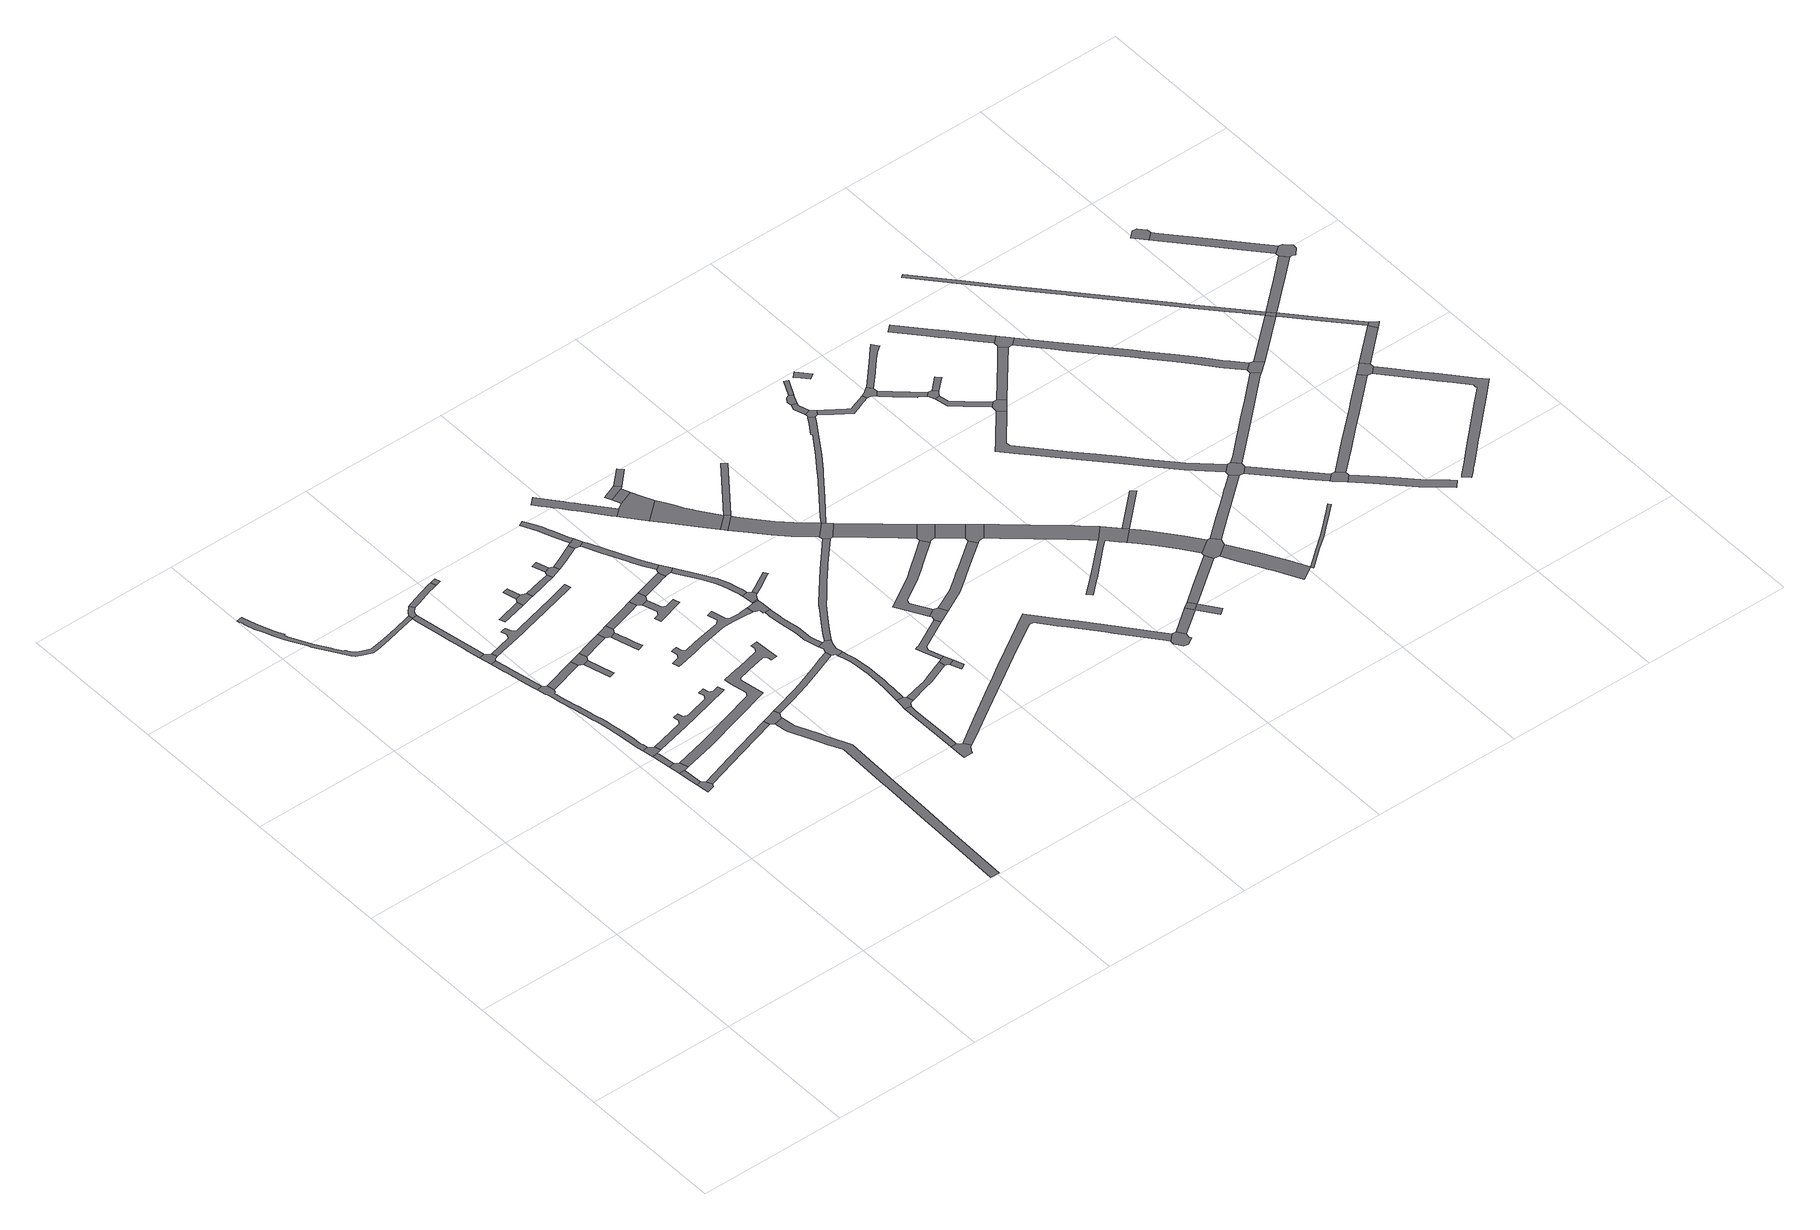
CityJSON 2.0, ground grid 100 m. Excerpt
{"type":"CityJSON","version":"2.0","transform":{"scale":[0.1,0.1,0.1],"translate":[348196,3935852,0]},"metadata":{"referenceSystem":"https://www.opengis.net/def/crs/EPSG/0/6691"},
"CityObjects":{
"road1":{"type":"Road","attributes":{"RoadStructureAttribute.sectionType":"1"},"geometry":[{"type":"MultiSurface","lod":"1","boundaries":[[[0,1,2,3,4,5,6,7,8,9,10,11,12,13,14,15,16,17,18,19,20,21,22,23,24,25,26,27,28,29,30,31,32,33,34,35,36,37,38,39,40,41,42,43,44,45,46,47,48,49,50,51,52,53,54,55,56]]]}]},
"road2":{"type":"Road","geometry":[{"type":"MultiSurface","lod":"1","boundaries":[[[57,58,59,60,61,62,63]]]}]},
"road3":{"type":"Road","attributes":{"RoadStructureAttribute.sectionType":"1"},"geometry":[{"type":"MultiSurface","lod":"1","boundaries":[[[64,65,60,59,66]]]}]},
"road4":{"type":"Road","attributes":{"RoadStructureAttribute.sectionType":"1"},"geometry":[{"type":"MultiSurface","lod":"1","boundaries":[[[67,68,69,70,71,72,73,74]]]}]},
"road5":{"type":"Road","geometry":[{"type":"MultiSurface","lod":"1","boundaries":[[[73,64,66,75,76,74]]]}]},
"road6":{"type":"Road","geometry":[{"type":"MultiSurface","lod":"1","boundaries":[[[77,78,71,70,79,80]]]}]},
"road7":{"type":"Road","attributes":{"RoadStructureAttribute.sectionType":"1"},"geometry":[{"type":"MultiSurface","lod":"1","boundaries":[[[81,82,83,84,85,86,87,88,89,78,77,90,91,92,93,94,95,96,97,98,99,100,101,102,103,104,105,106,107,108,109,110,111,112,113,114]]]}]},
"road8":{"type":"Road","attributes":{"RoadStructureAttribute.sectionType":"1"},"geometry":[{"type":"MultiSurface","lod":"1","boundaries":[[[110,115,116,117,118,119,120,121,122,123,111]]]}]},
"road9":{"type":"Road","geometry":[{"type":"MultiSurface","lod":"1","boundaries":[[[124,125,126,127,119,118,128,129]]]}]},
"road10":{"type":"Road","attributes":{"RoadStructureAttribute.sectionType":"1"},"geometry":[{"type":"MultiSurface","lod":"1","boundaries":[[[130,131,132,133,134,135,136,137,138,139,126,125,140,141,142,55]]]}]},
"road11":{"type":"Road","geometry":[{"type":"MultiSurface","lod":"1","boundaries":[[[55,142,143,144,145,146,147,148,149,150,151,152,56]]]}]},
"road12":{"type":"Road","geometry":[{"type":"MultiSurface","lod":"1","boundaries":[[[153,109,108,154]]]}]},
"road13":{"type":"Road","attributes":{"RoadStructureAttribute.sectionType":"1"},"geometry":[{"type":"MultiSurface","lod":"1","boundaries":[[[155,58,57,156,157,158]]]}]},
"road14":{"type":"Road","geometry":[{"type":"MultiSurface","lod":"1","boundaries":[[[159,160,161,162,163,164,165,166,167,168,169,170,171,172,173,174,175,176,80,79]]]}]},
"road15":{"type":"Road","attributes":{"RoadStructureAttribute.sectionType":"1"},"geometry":[{"type":"MultiSurface","lod":"1","boundaries":[[[177,178,179,180,181,182,149,148,183,184,185,186,187,188]]]}]},
"road16":{"type":"Road","geometry":[{"type":"MultiSurface","lod":"1","boundaries":[[[189,190,191,192,153,154]]]}]},
"road17":{"type":"Road","attributes":{"RoadStructureAttribute.sectionType":"1"},"geometry":[{"type":"MultiSurface","lod":"1","boundaries":[[[189,193,194,195,196,197,190]]]}]},
"road18":{"type":"Road","attributes":{"RoadStructureAttribute.sectionType":"1"},"geometry":[{"type":"MultiSurface","lod":"1","boundaries":[[[198,199,200,201,202,203,204,205,206,207,208,209,210,211,212,213,214,215,216,217,218,219,220,221,222,223,224]]]}]},
"road19":{"type":"Road","geometry":[{"type":"MultiSurface","lod":"1","boundaries":[[[225,226,177,188]]]}]},
"road20":{"type":"Road","attributes":{"RoadStructureAttribute.sectionType":"1"},"geometry":[{"type":"MultiSurface","lod":"1","boundaries":[[[227,228,229,230,231,232,233]]]}]},
"road21":{"type":"Road","attributes":{"RoadStructureAttribute.sectionType":"1"},"geometry":[{"type":"MultiSurface","lod":"1","boundaries":[[[234,235,236,237,238,239,240,241,242,243,244,245,246,247,248,249,250,251,252,253,254,255,256,257,124,129]]]}]},
"road22":{"type":"Road","attributes":{"RoadStructureAttribute.sectionType":"1"},"geometry":[{"type":"MultiSurface","lod":"1","boundaries":[[[191,258,259,260,261,262,263,192]]]}]},
"road23":{"type":"Road","attributes":{"RoadStructureAttribute.sectionType":"1"},"geometry":[{"type":"MultiSurface","lod":"1","boundaries":[[[264,265,266,267,268,269,270,271,272,273,274,275,276,277,278,279,280,281,282,283,284,285,286,287,76,75]]]}]},
"road24":{"type":"Road","geometry":[{"type":"MultiSurface","lod":"1","boundaries":[[[223,288,289,290,291,158,157,224]]]}]},
"road25":{"type":"Road","attributes":{"RoadStructureAttribute.sectionType":"1"},"geometry":[{"type":"MultiSurface","lod":"1","boundaries":[[[292,293,294,295,296]]]}]},
"road26":{"type":"Road","geometry":[{"type":"MultiSurface","lod":"1","boundaries":[[[297,298,299,300,301,302,296,295,227,233]]]}]},
"road27":{"type":"Road","geometry":[{"type":"MultiSurface","lod":"1","boundaries":[[[303,304,305,306,307,261,260]]]}]},
"road28":{"type":"Road","attributes":{"RoadStructureAttribute.sectionType":"1"},"geometry":[{"type":"MultiSurface","lod":"1","boundaries":[[[308,309,310,311,312,313,314,315,304,303]]]}]},
"road29":{"type":"Road","attributes":{"RoadStructureAttribute.sectionType":"1"},"geometry":[{"type":"MultiSurface","lod":"1","boundaries":[[[316,317,318,319,320,321,322,302,301]]]}]},
"road30":{"type":"Road","attributes":{"RoadStructureAttribute.sectionType":"1"},"geometry":[{"type":"MultiSurface","lod":"1","boundaries":[[[323,324,306,305,325,326]]]}]},
"road31":{"type":"Road","attributes":{"RoadStructureAttribute.sectionType":"1"},"geometry":[{"type":"MultiSurface","lod":"1","boundaries":[[[327,328,329,330]]]}]},
"road32":{"type":"Road","geometry":[{"type":"MultiSurface","lod":"1","boundaries":[[[320,319,331,332,327,330]]]}]},
"road33":{"type":"Road","attributes":{"RoadStructureAttribute.sectionType":"1"},"geometry":[{"type":"MultiSurface","lod":"1","boundaries":[[[333,334,335,336,337,338,339,340,341,342,343,344,345,346,347,290,289]]]}]},
"road34":{"type":"Road","geometry":[{"type":"MultiSurface","lod":"1","boundaries":[[[348,349,350,351,352,353,354,355,356,357,358,359,360,361,362,363,364,365,366,367,368,369,370,371,372,373,374,375,376,377]]]}]},
"road35":{"type":"Road","geometry":[{"type":"MultiSurface","lod":"1","boundaries":[[[378,379,380,381,323,326,382,383]]]}]},
"road36":{"type":"Road","geometry":[{"type":"MultiSurface","lod":"1","boundaries":[[[384,385,386,387,388,389,390,391,392,393,394]]]}]},
"road37":{"type":"Road","attributes":{"RoadStructureAttribute.sectionType":"1"},"geometry":[{"type":"MultiSurface","lod":"1","boundaries":[[[382,395,396,397,398,399,400,401,402,383]]]}]},
"road38":{"type":"Road","attributes":{"RoadStructureAttribute.sectionType":"1"},"geometry":[{"type":"MultiSurface","lod":"1","boundaries":[[[389,403,404,405,406,407,408,409,390]]]}]},
"road39":{"type":"Road","attributes":{"RoadStructureAttribute.sectionType":"1"},"geometry":[{"type":"MultiSurface","lod":"1","boundaries":[[[410,411,332,331,412,413,414,415]]]}]},
"road40":{"type":"Road","geometry":[{"type":"MultiSurface","lod":"1","boundaries":[[[416,417,418,419,420,421,407,406]]]}]},
"road41":{"type":"Road","attributes":{"RoadStructureAttribute.sectionType":"1"},"geometry":[{"type":"MultiSurface","lod":"1","boundaries":[[[422,423,379,378,424,425,426]]]}]},
"road42":{"type":"Road","attributes":{"RoadStructureAttribute.sectionType":"1"},"geometry":[{"type":"MultiSurface","lod":"1","boundaries":[[[427,428,429,430,431,432,433,434,435,436,437,438,439,440,441,442,443]]]}]},
"road43":{"type":"Road","geometry":[{"type":"MultiSurface","lod":"1","boundaries":[[[414,444,445,435,434,415]]]}]},
"road44":{"type":"Road","attributes":{"RoadStructureAttribute.sectionType":"1"},"geometry":[{"type":"MultiSurface","lod":"1","boundaries":[[[446,447,448,449,450,451,452,453,420,419,454,455,456,457,458,459,460,461,462,463,464,465,466,467]]]}]},
"road45":{"type":"Road","attributes":{"RoadStructureAttribute.sectionType":"1"},"geometry":[{"type":"MultiSurface","lod":"1","boundaries":[[[468,469,470,471,472,445,444,473,474,475,476,477,478]]]}]},
"road46":{"type":"Road","geometry":[{"type":"MultiSurface","lod":"1","boundaries":[[[466,479,480,481,482,483,484,485,486,487,488,340,339,489,467]]]}]},
"road47":{"type":"Road","geometry":[{"type":"MultiSurface","lod":"1","boundaries":[[[468,478,422,426,490,491,492,493]]]}]},
"road48":{"type":"Road","attributes":{"RoadStructureAttribute.sectionType":"1"},"geometry":[{"type":"MultiSurface","lod":"1","boundaries":[[[494,495,496,497,498,499,500,487,486,501,502,503,504,505,506,507,508,509]]]}]},
"road49":{"type":"Road","geometry":[{"type":"MultiSurface","lod":"1","boundaries":[[[377,376,510,511,509,508,512,513,514]]]}]},
"road50":{"type":"Road","attributes":{"RoadStructureAttribute.sectionType":"1"},"geometry":[{"type":"MultiSurface","lod":"1","boundaries":[[[515,516,517,518,519,418,417,520,521,522]]]}]},
"road51":{"type":"Road","attributes":{"RoadStructureAttribute.sectionType":"1"},"geometry":[{"type":"MultiSurface","lod":"1","boundaries":[[[492,523,524,525,526,527,528,529,530,531,532,533,534,535,536,537,538,539,540,541,542,543,544,545,546,547,548,493]]]}]},
"road52":{"type":"Road","attributes":{"RoadStructureAttribute.sectionType":"1"},"geometry":[{"type":"MultiSurface","lod":"1","boundaries":[[[513,549,550,514]]]}]},
"road53":{"type":"Road","geometry":[{"type":"MultiSurface","lod":"1","boundaries":[[[551,552,553,537,536,554,550,549]]]}]},
"road54":{"type":"Road","attributes":{"RoadStructureAttribute.sectionType":"1"},"geometry":[{"type":"MultiSurface","lod":"1","boundaries":[[[555,556,557,558,559,560,561,562,563,564,565,566,567,568,569,570,571,572,573]]]}]},
"road55":{"type":"Road","attributes":{"RoadStructureAttribute.sectionType":"1"},"geometry":[{"type":"MultiSurface","lod":"1","boundaries":[[[574,575,576,577,578,579,580,553,552]]]}]},
"road56":{"type":"Road","geometry":[{"type":"MultiSurface","lod":"1","boundaries":[[[581,582,583,584,585,586,515,522]]]}]},
"road57":{"type":"Road","attributes":{"RoadStructureAttribute.sectionType":"1"},"geometry":[{"type":"MultiSurface","lod":"1","boundaries":[[[587,588,589,590,583,582]]]}]},
"road58":{"type":"Road","geometry":[{"type":"MultiSurface","lod":"1","boundaries":[[[591,592,593,594,595,596,555,573]]]}]},
"road59":{"type":"Road","attributes":{"RoadStructureAttribute.sectionType":"1"},"geometry":[{"type":"MultiSurface","lod":"1","boundaries":[[[597,598,599,600,601,586,585,602,603,604,605]]]}]},
"road60":{"type":"Road","attributes":{"function":"3","RoadStructureAttribute.sectionType":"1"},"geometry":[{"type":"MultiSurface","lod":"1","boundaries":[[[606,607,596,595,608,609]]]}]},
"road61":{"type":"Road","attributes":{"RoadStructureAttribute.sectionType":"1"},"geometry":[{"type":"MultiSurface","lod":"1","boundaries":[[[610,611,612,613,614,615,616,617,618,619,620,485,484,621,622,623,624,625,626,627,628,629,630,631,632,633]]]}]},
"road62":{"type":"Road","geometry":[{"type":"MultiSurface","lod":"1","boundaries":[[[634,635,636,606,609]]]}]},
"road63":{"type":"Road","attributes":{"function":"3","RoadStructureAttribute.sectionType":"1"},"geometry":[{"type":"MultiSurface","lod":"1","boundaries":[[[592,637,638,639,640,641,642,643,644,645,646,593]]]}]},
"road64":{"type":"Road","attributes":{"RoadStructureAttribute.sectionType":"1"},"geometry":[{"type":"MultiSurface","lod":"1","boundaries":[[[647,648,635,634]]]}]},
"road65":{"type":"Road","geometry":[{"type":"MultiSurface","lod":"1","boundaries":[[[640,639,649,650,651,652]]]}]},
"road66":{"type":"Road","attributes":{"RoadStructureAttribute.sectionType":"1"},"geometry":[{"type":"MultiSurface","lod":"1","boundaries":[[[653,654,655,656,657,658,659,660,661,662,663,664,665,666,667,668,669,670,671,672,673,674,675,676,677,387,386]]]}]},
"road67":{"type":"Road","geometry":[{"type":"MultiSurface","lod":"1","boundaries":[[[678,679,680,681,682,683,597,605]]]}]},
"road68":{"type":"Road","attributes":{"function":"3","RoadStructureAttribute.sectionType":"1"},"geometry":[{"type":"MultiSurface","lod":"1","boundaries":[[[684,685,686,687,688,689,651,650,690,691,692,693,694,695]]]}]},
"road69":{"type":"Road","attributes":{"RoadStructureAttribute.sectionType":"1"},"geometry":[{"type":"MultiSurface","lod":"1","boundaries":[[[681,696,697,698,699,700,701,702,703,704,705,706,707,708,682]]]}]},
"road70":{"type":"Road","attributes":{"RoadStructureAttribute.sectionType":"1"},"geometry":[{"type":"MultiSurface","lod":"1","boundaries":[[[652,709,710,640]]]}]},
"road71":{"type":"Road","geometry":[{"type":"MultiSurface","lod":"1","boundaries":[[[711,712,713,714,695,694,610,633]]]}]},
"road72":{"type":"Road","attributes":{"RoadStructureAttribute.sectionType":"1"},"geometry":[{"type":"MultiSurface","lod":"1","boundaries":[[[715,716,717,718,680,679,719,720,721,722,723,724]]]}]},
"road73":{"type":"Road","attributes":{"function":"3","RoadStructureAttribute.sectionType":"1"},"geometry":[{"type":"MultiSurface","lod":"1","boundaries":[[[711,725,726,727,728,729,730,731,732,712]]]}]},
"road74":{"type":"Road","geometry":[{"type":"MultiSurface","lod":"1","boundaries":[[[733,734,729,728,703,702,735,736]]]}]},
"road75":{"type":"Road","geometry":[{"type":"MultiSurface","lod":"1","boundaries":[[[737,738,739,740,741,664,663,742,743]]]}]},
"road76":{"type":"Road","attributes":{"function":"3","RoadStructureAttribute.sectionType":"1"},"geometry":[{"type":"MultiSurface","lod":"1","boundaries":[[[744,745,746,747,748,733,736]]]}]},
"road77":{"type":"Road","attributes":{"RoadStructureAttribute.sectionType":"1"},"geometry":[{"type":"MultiSurface","lod":"1","boundaries":[[[749,750,751,752,753,754,755,756,757,758,759,760,761,695,714,762,763,764,765,766,767,768,769]]]}]},
"road78":{"type":"Road","geometry":[{"type":"MultiSurface","lod":"1","boundaries":[[[723,770,771,772,773,747,746,724]]]}]},
"road79":{"type":"Road","attributes":{"RoadStructureAttribute.sectionType":"1"},"geometry":[{"type":"MultiSurface","lod":"1","boundaries":[[[774,775,776,741,740,777,774,778,779,780,781]]]}]},
"road80":{"type":"Road","geometry":[{"type":"MultiSurface","lod":"1","boundaries":[[[775,774,781,782]]]}]},
"road81":{"type":"Road","attributes":{"function":"3","RoadStructureAttribute.sectionType":"1"},"geometry":[{"type":"MultiSurface","lod":"1","boundaries":[[[783,784,785,786,787,788,789,790,772,771,791,792,793,794,795,796,797,798,799,800,801]]]}]},
"road82":{"type":"Road","geometry":[{"type":"MultiSurface","lod":"1","boundaries":[[[800,802,803,804,805,806,807,808,809,810,811,812,813,814,815,816,817,801]]]}]},
"road83":{"type":"Road","attributes":{"RoadStructureAttribute.sectionType":"1"},"geometry":[{"type":"MultiSurface","lod":"1","boundaries":[[[818,819,820,821,822,823,824,825,826]]]}]},
"road84":{"type":"Road","geometry":[{"type":"MultiSurface","lod":"1","boundaries":[[[827,824,823,828,749,769,829]]]}]},
"road85":{"type":"Road","geometry":[{"type":"MultiSurface","lod":"1","boundaries":[[[830,831,818,826,832,833,834,835,836]]]}]},
"road86":{"type":"Road","attributes":{"RoadStructureAttribute.sectionType":"1"},"geometry":[{"type":"MultiSurface","lod":"1","boundaries":[[[781,837,838,839,840,841,782]]]}]},
"road87":{"type":"Road","attributes":{"RoadStructureAttribute.sectionType":"1"},"geometry":[{"type":"MultiSurface","lod":"1","boundaries":[[[834,842,843,844,835]]]}]},
"road88":{"type":"Road","attributes":{"RoadStructureAttribute.sectionType":"1"},"geometry":[{"type":"MultiSurface","lod":"1","boundaries":[[[845,846,847,848,849,850,851,852,853,854,855,856,827,829]]]}]},
"road89":{"type":"Road","attributes":{"RoadStructureAttribute.sectionType":"1"},"geometry":[{"type":"MultiSurface","lod":"1","boundaries":[[[857,858,859,860,861,862]]]}]},
"road90":{"type":"Road","attributes":{"function":"3","RoadStructureAttribute.sectionType":"1"},"geometry":[{"type":"MultiSurface","lod":"1","boundaries":[[[814,863,864,865,866,867,868,869,870,871,872,815]]]}]},
"road91":{"type":"Road","geometry":[{"type":"MultiSurface","lod":"1","boundaries":[[[873,874,875,876,877,878,879,852,851,880,881,882,883]]]}]},
"road92":{"type":"Road","geometry":[{"type":"MultiSurface","lod":"1","boundaries":[[[884,868,867,839,838,885,886,887,888]]]}]},
"road93":{"type":"Road","geometry":[{"type":"MultiSurface","lod":"1","boundaries":[[[889,890,816,815]]]}]},
"road94":{"type":"Road","attributes":{"function":"3","RoadStructureAttribute.sectionType":"1"},"geometry":[{"type":"MultiSurface","lod":"1","boundaries":[[[885,891,892,893,894,895,896,897,898,899,900,901,886]]]}]},
"road95":{"type":"Road","attributes":{"RoadStructureAttribute.sectionType":"1"},"geometry":[{"type":"MultiSurface","lod":"1","boundaries":[[[882,902,903,904,905,906,907,908,909,883]]]}]},
"road96":{"type":"Road","geometry":[{"type":"MultiSurface","lod":"1","boundaries":[[[910,911,912,913,908,907,914,915]]]}]},
"road97":{"type":"Road","attributes":{"RoadStructureAttribute.sectionType":"1"},"geometry":[{"type":"MultiSurface","lod":"1","boundaries":[[[916,917,918,919,920,921,922,923,924,925,926,927,928,929,930,931,874,873]]]}]},
"road98":{"type":"Road","attributes":{"RoadStructureAttribute.sectionType":"1"},"geometry":[{"type":"MultiSurface","lod":"1","boundaries":[[[932,933,934,935,936,937,938,910,915]]]}]},
"road99":{"type":"Road","attributes":{"RoadStructureAttribute.sectionType":"1"},"geometry":[{"type":"MultiSurface","lod":"1","boundaries":[[[939,940,913,912]]]}]},
"road100":{"type":"Road","attributes":{"RoadStructureAttribute.sectionType":"1"},"geometry":[{"type":"MultiSurface","lod":"1","boundaries":[[[941,942,943,944,945,946,947,948,884,888]]]}]},
"road101":{"type":"Road","geometry":[{"type":"MultiSurface","lod":"1","boundaries":[[[936,935,949,950,951,952]]]}]},
"road102":{"type":"Road","attributes":{"RoadStructureAttribute.sectionType":"1"},"geometry":[{"type":"MultiSurface","lod":"1","boundaries":[[[953,954,955,956,957,958,959,960,961,962,963,964,950,949,965,966,967,968,969,970,971,972,973,974,975,976]]]}]},
"road103":{"type":"Road","attributes":{"RoadStructureAttribute.sectionType":"1"},"geometry":[{"type":"MultiSurface","lod":"1","boundaries":[[[977,978,979,980,981,982,983,984,985,986,897,987]]]}]},
"road104":{"type":"Road","attributes":{"RoadStructureAttribute.sectionType":"1"},"geometry":[{"type":"MultiSurface","lod":"1","boundaries":[[[951,988,989,990,991,992,952]]]}]},
"road105":{"type":"Road","geometry":[{"type":"MultiSurface","lod":"1","boundaries":[[[993,953,976,944,943,994,995,996]]]}]},
"road106":{"type":"Road","attributes":{"RoadStructureAttribute.sectionType":"1"},"geometry":[{"type":"MultiSurface","lod":"1","boundaries":[[[997,998,999,1000,1001,1002,1003,1004,1005,1006,1007,1008]]]}]},
"road107":{"type":"Road","attributes":{"RoadStructureAttribute.sectionType":"1"},"geometry":[{"type":"MultiSurface","lod":"1","boundaries":[[[1009,1010,1011,995,994,1012,1013,1014,1015,1016]]]}]},
"road108":{"type":"Road","geometry":[{"type":"MultiSurface","lod":"1","boundaries":[[[1017,1018,990,989,1019,1020,1021,1022,997,1008]]]}]},
"road109":{"type":"Road","geometry":[{"type":"MultiSurface","lod":"1","boundaries":[[[1023,1016,1015,1024,1025,1026,1027,1028,1029,1030]]]}]},
"road110":{"type":"Road","attributes":{"RoadStructureAttribute.sectionType":"1"},"geometry":[{"type":"MultiSurface","lod":"1","boundaries":[[[1031,1032,1033,1034,1035,1036,1037,1038,1039,1040,1041,1042,1043,993,996]]]}]},
"road111":{"type":"Road","attributes":{"RoadStructureAttribute.sectionType":"1"},"geometry":[{"type":"MultiSurface","lod":"1","boundaries":[[[1044,1045,1046,1047,1048,1028,1027,1049,1050,1051,1052,1053,1054,1055]]]}]},
"road112":{"type":"Road","attributes":{"RoadStructureAttribute.sectionType":"1"},"geometry":[{"type":"MultiSurface","lod":"1","boundaries":[[[1056,1057,1058,1059,1060,1061,1062,1063,1064,1065,1066,1067,1068,1020,1019,1069,1070,1071,1072,1073,1074,1075,1076,1077,1078]]]}]},
"road113":{"type":"Road","attributes":{"RoadStructureAttribute.sectionType":"1"},"geometry":[{"type":"MultiSurface","lod":"1","boundaries":[[[1079,1080,1081,1082,1083,1023,1030,1084,1085,1086,1087,1088,1089]]]}]},
"road114":{"type":"Road","attributes":{"RoadStructureAttribute.sectionType":"1"},"geometry":[{"type":"MultiSurface","lod":"1","boundaries":[[[1090,1091,1092,1093,1094,1095,1096,1097,1098,1099,1100,1101,1102,1103,1104,1105,1106,1107,1108,1109,1110,1111]]]}]},
"road115":{"type":"Road","geometry":[{"type":"MultiSurface","lod":"1","boundaries":[[[1035,1112,1113,1056,1078,1036]]]}]},
"road116":{"type":"Road","attributes":{"RoadStructureAttribute.sectionType":"1"},"geometry":[{"type":"MultiSurface","lod":"1","boundaries":[[[1111,1114,1115,1113,1112,1116,1117,1118]]]}]},
"road117":{"type":"Road","geometry":[{"type":"MultiSurface","lod":"1","boundaries":[[[1119,1089,1088,1120,1121,1122,1123]]]}]},
"road118":{"type":"Road","attributes":{"RoadStructureAttribute.sectionType":"1"},"geometry":[{"type":"MultiSurface","lod":"1","boundaries":[[[1124,1125,1126,1127,1128,1129,1130,1131,1132,1133,1134,1135,1136,1137,1138,1139,1140,1121,1120,1141,1142,1143,1144,1145,1146,1147,1148,1149,1150,1151,1152,1153,1154,1155,1156]]]}]},
"road119":{"type":"Road","geometry":[{"type":"MultiSurface","lod":"1","boundaries":[[[1118,1157,1090,1111]]]}]},
"road120":{"type":"Road","attributes":{"RoadStructureAttribute.sectionType":"1"},"geometry":[{"type":"MultiSurface","lod":"1","boundaries":[[[1122,1158,1159,1160,1161,1123]]]}]},
"road121":{"type":"Road","attributes":{"RoadStructureAttribute.sectionType":"1"},"geometry":[{"type":"MultiSurface","lod":"1","boundaries":[[[1162,1163,1160,1164,1165,1166,1157,1118]]]}]},
"road122":{"type":"Road","geometry":[{"type":"MultiSurface","lod":"1","boundaries":[[[1167,1168,1169,1170,1171,1172]]]}]},
"road123":{"type":"Road","attributes":{"RoadStructureAttribute.sectionType":"1"},"geometry":[{"type":"MultiSurface","lod":"1","boundaries":[[[1173,1174,1175,1176,1177,1090,1157,1178,1179,1180,1181,1182,1183,1184]]]}]},
"road124":{"type":"Road","geometry":[{"type":"MultiSurface","lod":"1","boundaries":[[[1164,1160,1159,1185,1186,1187,1188]]]}]},
"road125":{"type":"Road","attributes":{"RoadStructureAttribute.sectionType":"1"},"geometry":[{"type":"MultiSurface","lod":"1","boundaries":[[[1189,1190,1191,1192,1193,1194,1167,1172]]]}]},
"road126":{"type":"Road","geometry":[{"type":"MultiSurface","lod":"1","boundaries":[[[1195,1196,1197,1192,1191,1184,1183,1198,1199]]]}]}
},
"vertices":[
[787,3819,0],[643,3783,0],[640,3782,0],[618,3778,0],[617,3777,0],[527,3759,0],[468,3748,0],[446,3743,0],[380,3769,0],[345,3795,0],[328,3819,0],[324,3825,0],[319,3830,0],[314,3828,0],[313,3830,0],[312,3830,0],[304,3841,0],[280,3880,0],[270,3896,0],[218,3981,0],[141,4127,0],[136,4137,0],[133,4143,0],[132,4146,0],[142,4149,0],[119,4199,0],[112,4216,0],[75,4308,0],[58,4360,0],[44,4419,0],[4,4413,0],[9,4394,0],[12,4383,0],[19,4349,0],[37,4294,0],[62,4240,0],[83,4183,0],[114,4116,0],[132,4085,0],[178,4000,0],[194,3967,0],[247,3886,0],[282,3826,0],[320,3770,0],[338,3752,0],[365,3738,0],[433,3712,0],[439,3709,0],[444,3709,0],[469,3714,0],[534,3727,0],[581,3739,0],[703,3769,0],[786,3789,0],[788,3790,0],[789,3790,0],[788,3820,0],
[1230,1626,0],[1211,1664,0],[1185,1681,0],[1154,1677,0],[1157,1653,0],[1166,1592,0],[1215,1604,0],
[1140,1814,0],[1143,1762,0],[1177,1814,0],
[1163,1920,0],[1152,1998,0],[1150,2015,0],[1148,2026,0],[1110,2019,0],[1112,2011,0],[1129,1894,0],[1165,1899,0],
[1211,1823,0],[1196,1881,0],
[1136,2098,0],[1097,2091,0],[1181,2034,0],[1170,2078,0],
[994,2705,0],[1015,2618,0],[1044,2470,0],[1047,2454,0],[1055,2420,0],[1063,2365,0],[1071,2312,0],[1083,2209,0],[1090,2132,0],[1129,2136,0],[1126,2147,0],[1122,2221,0],[1121,2227,0],[1120,2233,0],[1110,2304,0],[1101,2370,0],[1093,2423,0],[1088,2447,0],[1078,2484,0],[1072,2513,0],[1069,2528,0],[1049,2622,0],[1049,2623,0],[1029,2713,0],[1018,2775,0],[1014,2790,0],[1023,2791,0],[1032,2812,0],[1022,2863,0],[996,2878,0],[959,2870,0],[972,2813,0],[975,2802,0],[981,2782,0],
[990,2910,0],[951,3107,0],[944,3143,0],[930,3212,0],[893,3204,0],[910,3115,0],[915,3093,0],[937,2979,0],[951,2904,0],
[950,3273,0],[913,3296,0],[876,3289,0],[882,3257,0],[938,3229,0],[960,3234,0],
[791,3773,0],[793,3763,0],[810,3653,0],[820,3609,0],[824,3583,0],[831,3535,0],[843,3466,0],[852,3416,0],[859,3372,0],[874,3298,0],[905,3354,0],[866,3565,0],[823,3793,0],
[823,3794,0],[825,3808,0],[825,3811,0],[828,3817,0],[838,3834,0],[862,3851,0],[838,3881,0],[799,3840,0],[792,3827,0],[789,3822,0],
[1255,2933,0],[1270,2883,0],
[1437,1734,0],[1525,1718,0],[1798,1805,0],[1786,1844,0],
[1364,2081,0],[1416,2094,0],[1517,2121,0],[1781,2191,0],[1769,2234,0],[1730,2225,0],[1703,2238,0],[1695,2275,0],[1655,2267,0],[1664,2230,0],[1650,2203,0],[1505,2164,0],[1484,2159,0],[1457,2172,0],[1449,2207,0],[1410,2198,0],[1418,2163,0],[1403,2137,0],
[1061,3954,0],[1043,3949,0],[972,3929,0],[962,3925,0],[910,3907,0],[865,3891,0],[898,3863,0],[973,3890,0],[1010,3901,0],[1041,3909,0],[1060,3915,0],[1071,3918,0],
[1297,2869,0],[1337,2881,0],[1352,2907,0],[1337,2958,0],
[1317,2799,0],[1347,2691,0],[1388,2704,0],[1385,2712,0],[1357,2811,0],
[1836,1714,0],[1840,1693,0],[1900,1559,0],[1932,1492,0],[1944,1467,0],[1990,1370,0],[1985,1187,0],[1980,1001,0],[1980,994,0],[1971,658,0],[1970,619,0],[1967,485,0],[1954,8,0],[2014,6,0],[2021,245,0],[2028,494,0],[2034,697,0],[2043,1020,0],[2053,1369,0],[2053,1376,0],[1989,1517,0],[1968,1565,0],[1956,1590,0],[1946,1612,0],[1901,1708,0],[1887,1798,0],[1824,1788,0],
[1110,3929,0],[1099,3965,0],
[1337,3511,0],[1179,3471,0],[1167,3468,0],[1178,3429,0],[1212,3438,0],[1291,3458,0],[1347,3473,0],
[1200,3295,0],[1248,3307,0],[1324,3327,0],[1421,3352,0],[1440,3357,0],[1509,3376,0],[1653,3416,0],[1642,3455,0],[1517,3420,0],[1482,3410,0],[1430,3396,0],[1410,3390,0],[1312,3365,0],[1291,3360,0],[1238,3346,0],[1183,3332,0],[1158,3353,0],[1157,3353,0],[1157,3355,0],[1146,3389,0],[1134,3386,0],[1108,3378,0],[1119,3342,0],[1111,3314,0],
[1365,2911,0],[1460,2940,0],[1536,2963,0],[1521,3013,0],[1428,2985,0],[1409,2979,0],
[1425,1878,0],[1938,2033,0],[1907,2196,0],[1919,2212,0],[1983,2227,0],[2003,2232,0],[2123,2261,0],[2135,2252,0],[2147,2243,0],[2149,2215,0],[2194,2219,0],[2182,2384,0],[2180,2384,0],[2137,2380,0],[2139,2349,0],[2124,2323,0],[1973,2286,0],[1944,2280,0],[1836,2254,0],[1844,2208,0],[1865,2097,0],[1852,2070,0],[1408,1936,0],[1406,1935,0],
[1885,1811,0],[1901,1837,0],[1889,1876,0],[1838,1860,0],
[1367,3637,0],[1339,3630,0],[1329,3627,0],[1353,3539,0],[1392,3550,0],
[1363,3477,0],[1383,3482,0],[1395,3486,0],[1424,3493,0],[1437,3496,0],[1427,3535,0],
[1566,2947,0],[1603,2962,0],[1615,2987,0],[1600,3037,0],[1560,3024,0],
[1567,2943,0],[1586,2879,0],[1619,2765,0],[1659,2777,0],[1643,2831,0],[1625,2891,0],[1614,2927,0],[1609,2943,0],
[1537,3522,0],[1566,3529,0],[1624,3544,0],[1628,3545,0],[1615,3583,0],[1612,3582,0],[1545,3565,0],
[1833,3107,0],[1762,3085,0],[1793,3040,0],[1848,3057,0],
[1661,3621,0],[1633,3702,0],[1595,3689,0],[1624,3608,0],
[1702,3571,0],[1688,3609,0],
[1983,1863,0],[2027,1876,0],[2037,1879,0],[2087,1895,0],[2159,1917,0],[2301,1973,0],[2439,2026,0],[2430,2067,0],[2368,2043,0],[2300,2016,0],[2143,1955,0],[2086,1938,0],[2038,1923,0],[1985,1906,0],[1894,1878,0],
[2266,2634,0],[2259,2633,0],[2189,2637,0],[2168,2658,0],[2147,2745,0],[2108,2735,0],[2124,2670,0],[2102,2649,0],[1969,2622,0],[1911,2608,0],[1830,2589,0],[1804,2603,0],[1796,2642,0],[1776,2638,0],[1756,2633,0],[1765,2595,0],[1752,2568,0],[1736,2564,0],[1696,2553,0],[1708,2508,0],[1767,2522,0],[1832,2537,0],[1839,2538,0],[1923,2559,0],[1980,2573,0],[2112,2600,0],[2189,2602,0],[2253,2598,0],[2328,2593,0],[2322,2641,0],
[1934,3083,0],[1919,3133,0],[1896,3126,0],[1871,3118,0],[1876,3042,0],[1919,3055,0],
[2545,901,0],[2564,926,0],[2577,935,0],[2549,978,0],[2516,998,0],[2515,999,0],[2478,999,0],[2478,974,0],[2478,942,0],[2478,882,0],[2538,882,0],
[1907,2946,0],[1893,2919,0],[1858,2909,0],[1871,2866,0],[2053,2920,0],[2041,2963,0],[1977,2944,0],[1950,2958,0],
[2516,1014,0],[2516,1072,0],[2515,1364,0],[2517,1406,0],[2476,1414,0],[2476,1364,0],[2477,1071,0],
[1763,3643,0],[1689,3609,0],[1704,3572,0],[1775,3601,0],[1881,3653,0],[1863,3692,0],
[2536,1430,0],[2557,1436,0],[2545,1478,0],[2529,1491,0],[2485,1496,0],[2481,1461,0],
[2116,3192,0],[1960,3145,0],[2063,3122,0],[2104,3134,0],[2131,3142,0],
[1760,4002,0],[1808,3900,0],[1815,3883,0],[1848,3806,0],[1860,3773,0],[1877,3731,0],[1882,3722,0],[1890,3705,0],[1925,3722,0],[1914,3746,0],[1896,3790,0],[1876,3845,0],[1861,3881,0],[1856,3895,0],[1849,3910,0],[1832,3947,0],[1794,4019,0],
[1914,3648,0],[1951,3666,0],
[2478,1958,0],[2488,1917,0],[2495,1857,0],[2502,1785,0],[2503,1771,0],[2502,1703,0],[2502,1676,0],[2497,1611,0],[2536,1595,0],[2535,1607,0],[2537,1637,0],[2539,1675,0],[2539,1757,0],[2539,1787,0],[2537,1812,0],[2527,1921,0],[2524,1935,0],[2518,1962,0],[2517,1963,0],[2515,1974,0],[2507,2007,0],[2465,1998,0],
[2163,3240,0],[2121,3312,0],[2092,3368,0],[2046,3466,0],[1963,3641,0],[1919,3639,0],[1975,3520,0],[2041,3381,0],[2054,3350,0],[2084,3293,0],[2128,3220,0],
[2505,2019,0],[2496,2054,0],[2505,2095,0],[2515,2115,0],[2517,2118,0],[2521,2125,0],[2485,2143,0],[2468,2138,0],[2430,2127,0],[2439,2096,0],[2465,2015,0],
[2140,3145,0],[2168,3146,0],[2172,3147,0],[2206,3168,0],
[2375,2539,0],[2376,2519,0],[2377,2503,0],[2381,2444,0],[2400,2300,0],[2403,2216,0],[2408,2201,0],[2444,2221,0],[2440,2327,0],[2423,2443,0],[2419,2480,0],[2417,2500,0],[2417,2506,0],[2415,2541,0],[2415,2546,0],[2375,2544,0],
[2364,2576,0],[2365,2548,0],[2412,2625,0],[2411,2649,0],[2375,2648,0],
[2877,1590,0],[2750,1539,0],[2726,1529,0],[2689,1515,0],[2687,1514,0],[2683,1473,0],[2740,1490,0],[2885,1550,0],
[2184,3128,0],[2205,3095,0],[2249,3025,0],[2277,2979,0],[2291,2955,0],[2307,2923,0],[2328,2874,0],[2335,2854,0],[2338,2845,0],[2348,2804,0],[2354,2783,0],[2359,2764,0],[2360,2754,0],[2363,2736,0],[2401,2742,0],[2399,2771,0],[2389,2814,0],[2375,2866,0],[2359,2908,0],[2349,2933,0],[2347,2941,0],[2325,2975,0],[2313,2997,0],[2287,3038,0],[2233,3125,0],[2219,3147,0],
[2410,2658,0],[2374,2653,0],
[2431,2690,0],[2442,2697,0],[2428,2723,0],[2365,2724,0],
[2285,3747,0],[2160,3898,0],[2153,3906,0],[2121,3946,0],[2099,3974,0],[2079,3999,0],[1992,4105,0],[1966,4135,0],[1919,4093,0],[1921,4090,0],[1960,4045,0],[1994,4004,0],[2001,3995,0],[2027,3965,0],[2060,3925,0],[2073,3908,0],[2107,3866,0],[2214,3732,0],[2234,3707,0],
[2484,2720,0],[2526,2744,0],[2585,2779,0],[2597,2786,0],[2580,2811,0],[2518,2774,0],[2469,2746,0],
[2893,1547,0],[2913,1538,0],[2950,1552,0],[2932,1599,0],[2929,1609,0],[2901,1600,0],
[2941,1465,0],[2951,1469,0],[2968,1477,0],[2977,1483,0],
[2260,3673,0],[2355,3560,0],[2488,3672,0],[2451,3754,0],[2426,3813,0],[2326,3772,0],
[3080,1880,0],[2875,1771,0],[2863,1767,0],[2846,1761,0],[2861,1717,0],[2894,1709,0],[2903,1730,0],[2905,1736,0],[3101,1841,0],
[2303,3828,0],[2312,3805,0],[2417,3835,0],[2403,3869,0],
[3024,2811,0],[2879,2656,0],[2852,2627,0],[2729,2485,0],[2728,2484,0],[2664,2412,0],[2652,2397,0],[2628,2362,0],[2605,2329,0],[2537,2229,0],[2507,2183,0],[2526,2136,0],[2528,2140,0],[2581,2222,0],[2642,2309,0],[2685,2370,0],[2730,2422,0],[2767,2464,0],[2807,2512,0],[2851,2564,0],[2864,2579,0],[2885,2601,0],[2908,2626,0],[3056,2785,0],
[2416,3882,0],[2385,3914,0],[2284,3873,0],
[2440,3459,0],[2540,3340,0],[2623,3245,0],[2713,3324,0],[2664,3391,0],[2617,3459,0],[2606,3476,0],[2578,3518,0],[2554,3563,0],[2523,3616,0],
[2520,3984,0],[2489,4016,0],
[2640,3226,0],[2650,3214,0],[2739,3292,0],[2745,3300,0],
[2687,1005,0],[2845,1107,0],[2978,1192,0],[3233,1355,0],[3476,1506,0],[3505,1502,0],[3594,1395,0],[3630,1351,0],[3772,1179,0],[3804,1139,0],[4011,883,0],[4053,927,0],[3856,1169,0],[3709,1350,0],[3629,1447,0],[3505,1598,0],[3233,1426,0],[3150,1374,0],[3124,1357,0],[3084,1330,0],[3033,1297,0],[2996,1273,0],[2752,1112,0],[2629,1031,0],[2550,979,0],
[3125,1854,0],[3191,1890,0],[3162,1943,0],[3133,1951,0],[3081,1921,0],[3088,1909,0],
[3031,2979,0],[2981,3025,0],[2904,3102,0],[2817,3197,0],[2770,3254,0],[2746,3284,0],[2730,3122,0],[2820,3023,0],[2901,2942,0],[2955,2893,0],[3019,2837,0],[3100,2920,0],
[3059,2078,0],[3061,2084,0],[3067,2107,0],[3228,2206,0],[3283,2248,0],[3357,2305,0],[3478,2399,0],[3441,2447,0],[3359,2383,0],[3240,2291,0],[3194,2255,0],[2968,2117,0],[2998,2064,0],
[3010,3646,0],[2978,3671,0],
[3077,2787,0],[3152,2874,0],[3122,2900,0],[3121,2901,0],
[3472,2136,0],[3423,2100,0],[3397,2081,0],[3308,2016,0],[3340,1965,0],[3423,2026,0],[3463,2055,0],[3541,2112,0],[3689,2220,0],[3654,2269,0],
[3229,2657,0],[3363,2542,0],[3416,2496,0],[3441,2475,0],[3516,2563,0],[3491,2584,0],[3366,2691,0],[3304,2744,0],
[3594,2497,0],[3565,2521,0],[3492,2410,0],[3522,2410,0],
[4070,798,0],[4121,829,0],[4112,844,0],[4118,874,0],[4083,923,0],[4007,853,0],[4041,803,0],
[3559,2379,0],[3598,2348,0],[3655,2299,0],[3728,2387,0],[3641,2459,0],
[3606,3652,0],[3577,3605,0],[3529,3531,0],[3537,3527,0],[3536,3524,0],[3439,3377,0],[3406,3332,0],[3381,3297,0],[3356,3262,0],[3353,3258,0],[3345,3248,0],[3224,3088,0],[3131,2963,0],[3251,3068,0],[3372,3228,0],[3380,3239,0],[3394,3258,0],[3466,3357,0],[3566,3508,0],[3623,3598,0],[3642,3628,0],
[3705,2232,0],[3736,2231,0],[3810,2318,0],[3769,2354,0],
[4285,997,0],[4250,1046,0],[4141,966,0],[4191,928,0],[4375,874,0],[4415,904,0],[4395,932,0],[4326,1027,0],
[4290,1075,0],
[4288,1904,0],[4225,1961,0],[4202,1982,0],[4108,2063,0],[4067,2098,0],[4011,2147,0],[3988,2166,0],[3875,2263,0],[3808,2169,0],[3914,2079,0],[3918,2075,0],[3956,2043,0],[4003,2002,0],[4034,1975,0],[4102,1917,0],[4194,1835,0],[4210,1820,0],[4231,1800,0],[4310,1883,0],
[4111,1691,0],[4062,1646,0],[3993,1584,0],[3890,1493,0],[3915,1463,0],[4016,1553,0],[4022,1558,0],[4138,1665,0],[4219,1740,0],[4242,1761,0],[4257,1775,0],[4315,1712,0],[4345,1681,0],[4428,1761,0],[4400,1790,0],[4335,1860,0],
[3602,3794,0],[3601,3792,0],[3599,3786,0],[3588,3757,0],[3590,3750,0],[3610,3680,0],[3650,3691,0],[3629,3765,0],[3635,3781,0],
[3685,3665,0],[3615,3664,0],[3662,3633,0],
[3595,3824,0],[3596,3823,0],[3644,3806,0],[3658,3834,0],[3666,3850,0],[3640,3863,0],[3619,3857,0],
[4429,1103,0],[4642,1260,0],[4615,1314,0],[4590,1296,0],[4401,1158,0],
[3714,3949,0],[3720,3961,0],[3694,3974,0],
[3738,3578,0],[3835,3509,0],[3841,3511,0],[3869,3522,0],[3879,3526,0],[3931,3546,0],[3974,3563,0],[3962,3595,0],[3862,3558,0],[3844,3551,0],[3827,3563,0],[3721,3640,0],
[3789,3931,0],[3825,3889,0],[3863,3916,0],[3826,3958,0],[3792,3996,0],[3757,3966,0],
[4389,1636,0],[4420,1597,0],[4454,1556,0],[4542,1445,0],[4618,1341,0],[4712,1405,0],[4634,1514,0],[4544,1628,0],[4493,1690,0],[4475,1712,0],
[4050,3600,0],[4025,3632,0],[4005,3617,0],[3997,3612,0],[3992,3607,0],[3990,3606,0],[3987,3604,0],[3988,3560,0],[4005,3557,0],[4024,3540,0],[4054,3573,0],
[4734,1403,0],[4681,1254,0],[4764,1315,0],[4767,1329,0],[4777,1359,0],
[4663,1978,0],[4634,2006,0],
[4725,1173,0],[4787,1062,0],[4789,1058,0],[4821,1002,0],[4848,957,0],[4929,794,0],[5023,852,0],[4952,994,0],[4944,1009,0],[4866,1145,0],[4823,1216,0],
[4036,3529,0],[4094,3475,0],[4197,3380,0],[4204,3388,0],[4212,3380,0],[4245,3351,0],[4268,3376,0],[4117,3515,0],
[4302,3312,0],[4314,3334,0],[4326,3345,0],[4299,3375,0],[4254,3342,0],[4268,3310,0],
[4142,3694,0],[4149,3702,0],[4221,3779,0],[4241,3800,0],[4249,3808,0],[4261,3819,0],[4307,3855,0],[4275,3895,0],[4218,3835,0],[4213,3830,0],[4166,3779,0],[4152,3764,0],[4145,3756,0],[4113,3722,0],[4030,3637,0],[4028,3634,0],
[4286,3218,0],[4354,3156,0],[4378,3134,0],[4475,3047,0],[4504,3078,0],[4382,3185,0],[4314,3244,0],
[4411,3423,0],[4384,3453,0],
[4909,1468,0],[5115,1637,0],[5197,1705,0],[5156,1748,0],[5074,1682,0],[5061,1672,0],[5004,1624,0],[4875,1519,0],
[4472,3010,0],[4519,2970,0],[4578,3040,0],[4533,3079,0],
[5203,1820,0],[5028,1983,0],[4863,2165,0],[4779,2258,0],[4680,2366,0],[4655,2394,0],[4587,2468,0],[4582,2473,0],[4550,2508,0],[4403,2671,0],[4346,2734,0],[4344,2764,0],[4308,2813,0],[4305,2810,0],[4250,2748,0],[4343,2646,0],[4410,2574,0],[4505,2469,0],[4530,2442,0],[4587,2379,0],[4734,2218,0],[4825,2117,0],[4987,1939,0],[5158,1779,0],
[5157,938,0],[5243,1002,0],[5298,1051,0],[5393,1134,0],[5450,1185,0],[5437,1198,0],[5389,1155,0],[5279,1058,0],[5231,1016,0],[5145,952,0],[5032,836,0],
[4777,3272,0],[4865,3374,0],[4819,3413,0],[4737,3316,0],[4629,3190,0],
[5230,1820,0],[5229,1704,0],[5272,1745,0],[5274,1775,0],
[4871,3494,0],[4813,3559,0],[4737,3644,0],[4672,3717,0],[4606,3791,0],[4462,3952,0],[4417,3912,0],[4565,3746,0],[4613,3693,0],[4626,3679,0],[4764,3524,0],[4826,3454,0],
[5608,1385,0],[5449,1556,0],[5338,1674,0],[5294,1633,0],[5403,1515,0],[5484,1428,0],[5567,1340,0],[5611,1381,0],
[4827,3447,0],[4827,3423,0],[4896,3376,0],[4941,3416,0],[4907,3455,0],[4899,3463,0],
[5641,1381,0],[5578,1328,0],[5579,1327,0],[5623,1288,0],[5642,1269,0],[5684,1312,0],[5685,1326,0],[5685,1338,0],
[5537,2014,0],[5675,2140,0],[5813,2264,0],[5827,2277,0],[5843,2290,0],[5795,2328,0],[5624,2173,0],[5586,2138,0],[5516,2075,0],[5437,2005,0],[5394,1966,0],[5268,1849,0],[5253,1837,0],
[6133,882,0],[6102,909,0],[5974,1020,0],[5871,1127,0],[5807,1190,0],[5749,1163,0],[5828,1085,0],[5932,977,0],[5992,925,0],[6093,837,0],[6094,836,0],[6134,881,0],
[5844,2397,0],[5768,2480,0],[5757,2491,0],[5752,2496,0],[5663,2607,0],[5646,2628,0],[5632,2644,0],[5560,2724,0],[5482,2811,0],[5443,2855,0],[5398,2905,0],[5150,3182,0],[5091,3248,0],[5045,3208,0],[5104,3142,0],[5353,2866,0],[5386,2829,0],[5437,2772,0],[5515,2684,0],[5600,2590,0],[5690,2477,0],[5707,2456,0],[5798,2358,0],
[6240,1916,0],[6086,1779,0],[6036,1733,0],[5915,1626,0],[5834,1554,0],[5833,1470,0],[5956,1580,0],[5999,1618,0],[6064,1676,0],[6297,1885,0],[6256,1931,0],
[6191,2668,0],[6091,2778,0],[5913,2973,0],[5825,3070,0],[5435,3506,0],[5283,3677,0],[5164,3811,0],[5012,3982,0],[4790,4232,0],[4769,4214,0],[5034,3916,0],[5141,3795,0],[5262,3659,0],[5403,3500,0],[5412,3490,0],[5802,3054,0],[5892,2954,0],[5971,2866,0],[6032,2799,0],[6081,2744,0],[6090,2735,0],[6169,2648,0],
[5918,2348,0],[5873,2390,0],
[6039,2535,0],[5947,2455,0],[6087,2495,0],[6194,2589,0],[6210,2603,0],
[6295,1966,0],[6328,1881,0],[6372,1923,0],[6372,1952,0],[6331,1998,0],
[6226,857,0],[6256,886,0],[6268,898,0],[6281,910,0],[6289,918,0],[6380,1006,0],[6445,1068,0],[6468,1090,0],[6470,1092,0],[6641,1254,0],[6706,1314,0],[6816,1419,0],[6764,1477,0],[6670,1584,0],[6603,1660,0],[6557,1712,0],[6408,1881,0],[6513,1670,0],[6518,1664,0],[6577,1598,0],[6638,1528,0],[6718,1438,0],[6716,1418,0],[6716,1408,0],[6681,1374,0],[6619,1315,0],[6426,1133,0],[6395,1103,0],[6342,1052,0],[6259,972,0],[6181,897,0],[6172,888,0],[6213,845,0],
[6232,2623,0],
[6590,2147,0],[6600,2155,0],[6567,2208,0],[6549,2192,0],
[6219,2592,0],[6387,2407,0],[6589,2228,0],[6409,2427,0],[6242,2612,0],
[6106,3601,0],[6105,3631,0],[6064,3676,0],[6036,3679,0],[5989,3639,0],[6059,3561,0],
[6488,2930,0],[6382,2835,0],[6372,2826,0],[6251,2721,0],[6195,2672,0],[6237,2627,0],[6317,2697,0],[6415,2783,0],[6423,2790,0],[6546,2899,0],[6588,2936,0],[6545,2982,0],
[6622,2175,0],[6630,2183,0],[6631,2184,0],[6638,2191,0],
[6297,3292,0],[6418,3156,0],[6547,3012,0],[6597,3049,0],[6344,3334,0],[6136,3568,0],
[6668,2971,0],[6668,3001,0],[6626,3044,0],[6616,2936,0],[6626,2927,0]
]}
